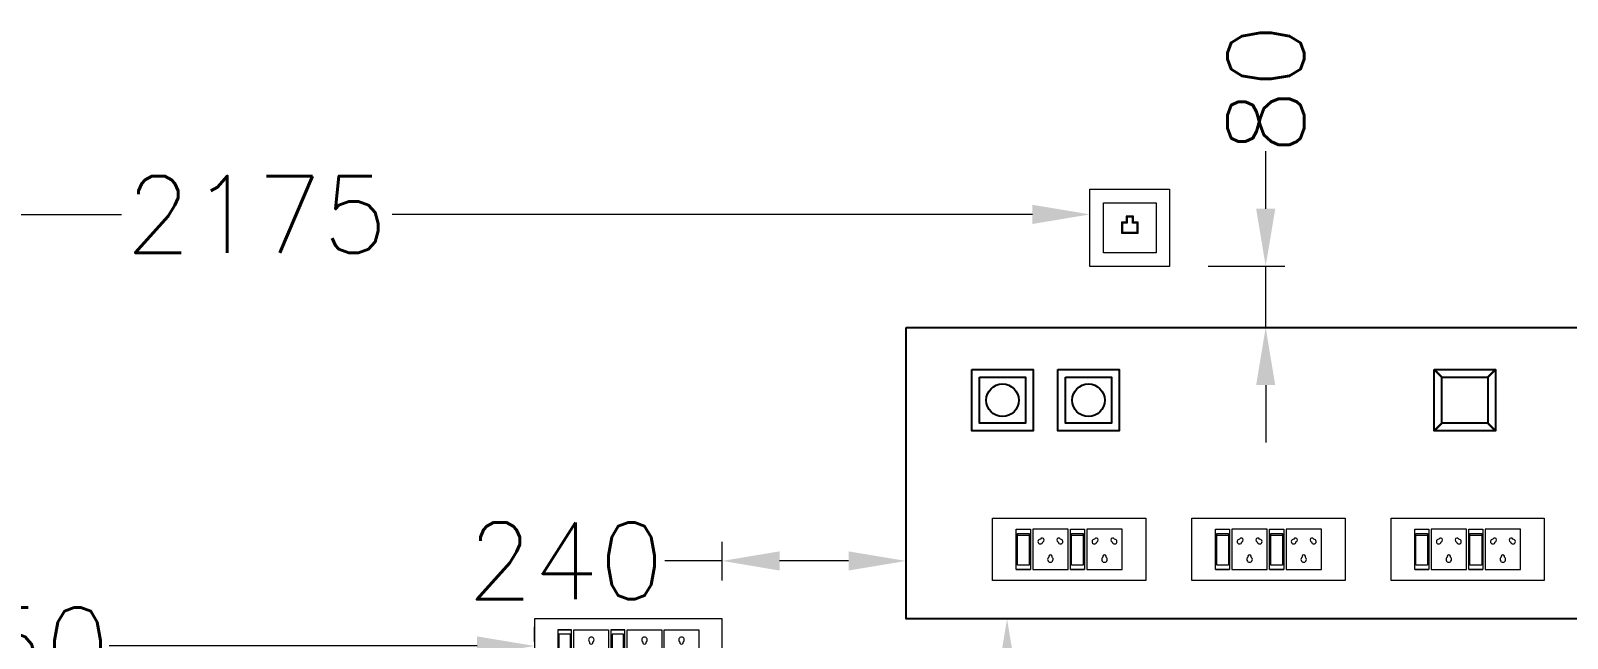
# Model space of a CAD drawing. Header units: millimetres. Extents: x 3552052 to 4144896, y -707811 to -630695.
# Drawn here: x 3660514 to 3662520, y -694584 to -693792 of the extents above; entities that cross this region are included whole.
import ezdxf

# ---------------------------------------------------------------- set-up
doc = ezdxf.new("R2010")
doc.units = ezdxf.units.MM
doc.header["$LTSCALE"] = 6
doc.header["$MEASUREMENT"] = 0
doc.layers.get('Defpoints').update_dxf_attribs({"linetype": 'CONTINUOUS', "lineweight": 0})
for name, color, linetype, lineweight in [('ELE-2NOS OF 6-16 RAW POWER SOCKET', 1, 'CONTINUOUS', 0), ('ELE-3NOS 6-16A POWER SOCKET', 5, 'CONTINUOUS', 0), ('ELE-4M UPS P.SB', 3, 'CONTINUOUS', 0), ('ELE. 2N0S OF 6-16 UPS SOCKETS', 191, 'CONTINUOUS', 0), ('ELE.LAN POINT', 3, 'CONTINUOUS', 0)]:
    doc.layers.add(name, color=color, linetype=linetype, lineweight=lineweight)
doc.styles.add('ROMANS', font='romans.shx')
doc.dimstyles.new('AEPL1', dxfattribs={"dimtxt": 100, "dimasz": 75, "dimexe": 25, "dimexo": 50, "dimtad": 0, "dimdec": 0, "dimtxsty": 'ROMANS', "dimcen": 2.5, "dimclrd": 7, "dimclre": 7, "dimclrt": 7, "dimadec": 0, "dimazin": 0, "dimtfac": 1, "dimtdec": 0, "dimtmove": 0, "dimatfit": 3, "dimfxl": 1, "dimlwd": 0, "dimlwe": 0, "dimarcsym": 0})

# ---------------------------------------------------------------- blocks, each defined once
blk = doc.blocks.new('543WYH')
at = {"layer": 'ELE-2NOS OF 6-16 RAW POWER SOCKET', "color": 30, "linetype": 'ByBlock', "lineweight": 0}
for p, q in [((-123.5, -57), (-123.5, -90.8)), ((-26.5, -57), (-123.5, -57)), ((-26.5, -57), (-123.5, -57)), ((-113, -59.8), (-113, -88)), ((-37, -59.8), (-113, -59.8)), ((-109.6, -59.8), (-109.6, -88)), ((-37, -88), (-37, -59.8)), ((-26.5, -57), (-26.5, -90.8)), ((-26.5, -90.8), (-26.5, -57)), ((-123.5, -90.8), (-26.5, -90.8)), ((-123.5, -96.4), (-26.5, -96.4)), ((-123.5, -181.4), (-123.5, -96.4)), ((-113, -88), (-37, -88)), ((-26.5, -96.4), (-26.5, -181.4)), ((-26.5, -181.4), (-123.5, -181.4)), ((-123.5, -187.1), (-123.5, -220.9)), ((-26.5, -187.1), (-123.5, -187.1)), ((-26.5, -187.1), (-123.5, -187.1)), ((-26.5, -187.1), (-26.5, -220.9)), ((-26.5, -220.9), (-26.5, -187.1)), ((-123.5, -220.9), (-26.5, -220.9)), ((-113, -189.9), (-113, -218)), ((-37, -189.9), (-113, -189.9)), ((-113, -218), (-37, -218)), ((-109.6, -189.9), (-109.6, -218)), ((-37, -218), (-37, -189.9)), ((-123.5, -311.5), (-123.5, -226.5)), ((-123.5, -226.5), (-26.5, -226.5)), ((-26.5, -226.5), (-26.5, -311.5)), ((-26.5, -311.5), (-123.5, -311.5)), ((-123.5, -402.2), (-123.5, -317.1)), ((-123.5, -317.1), (-26.5, -317.1)), ((-26.5, -317.1), (-26.5, -402.2)), ((-26.5, -402.2), (-123.5, -402.2))]:
    blk.add_line(p, q, dxfattribs=at)
blk.add_lwpolyline([(-150, 0), (-150, -459.1), (0, -459.1), (0, 0)], close=True, dxfattribs=at)
for centre, radius, start, end in [((-93.9, -114.7), 5.7, 275.2689, 182.51), ((-97.9, -119.2), 4.6, 112.6838, 345.0951), ((-57.7, -138.9), 4.22, 71.4031, 288.5969), ((-51, -138.9), 6.62, 217.1584, 142.8416), ((-97.9, -158.6), 4.6, 14.9049, 247.3162), ((-93.9, -163.1), 5.7, 177.49, 84.7311), ((-97.9, -249.3), 4.6, 112.6838, 345.0951), ((-93.9, -244.8), 5.7, 275.2689, 182.51), ((-51, -269), 6.62, 217.1584, 142.8416), ((-97.9, -288.7), 4.6, 14.9049, 247.3162), ((-93.9, -293.2), 5.7, 177.49, 84.7311), ((-57.7, -269), 4.22, 71.4031, 288.5969), ((-97.9, -339.9), 4.6, 112.6838, 345.0951), ((-93.9, -335.4), 5.7, 275.2689, 182.51), ((-97.9, -379.4), 4.6, 14.9049, 247.3162), ((-57.7, -359.7), 4.22, 71.4031, 288.5969), ((-51, -359.7), 6.62, 217.1584, 142.8416), ((-93.9, -383.9), 5.7, 177.49, 84.7311)]:
    blk.add_arc(centre, radius, start, end, dxfattribs=at)
blk = doc.blocks.new('5Y3AQY')
at = {"layer": 'ELE. 2N0S OF 6-16 UPS SOCKETS', "color": 72, "lineweight": 0}
for p, q in [((-311.5, -26.5), (-277.7, -26.5)), ((-311.5, -123.5), (-311.5, -26.5)), ((-311.5, -123.5), (-311.5, -26.5)), ((-277.7, -26.5), (-277.7, -123.5)), ((-272.1, -26.5), (-272.1, -123.5)), ((-187.1, -26.5), (-272.1, -26.5)), ((-187.1, -123.5), (-187.1, -26.5)), ((-181.4, -26.5), (-147.6, -26.5)), ((-181.4, -123.5), (-181.4, -26.5)), ((-181.4, -123.5), (-181.4, -26.5)), ((-147.6, -26.5), (-147.6, -123.5)), ((-57, -26.5), (-142, -26.5)), ((-142, -26.5), (-142, -123.5)), ((-57, -123.5), (-57, -26.5)), ((-308.7, -37), (-280.5, -37)), ((-308.7, -113), (-308.7, -37)), ((-308.7, -40.4), (-280.5, -40.4)), ((-280.5, -37), (-280.5, -113)), ((-178.6, -37), (-150.4, -37)), ((-178.6, -113), (-178.6, -37)), ((-178.6, -40.4), (-150.4, -40.4)), ((-150.4, -37), (-150.4, -113)), ((-311.5, -123.5), (-277.7, -123.5)), ((-277.7, -123.5), (-311.5, -123.5)), ((-280.5, -113), (-308.7, -113)), ((-272.1, -123.5), (-187.1, -123.5)), ((-181.4, -123.5), (-147.6, -123.5)), ((-147.6, -123.5), (-181.4, -123.5)), ((-150.4, -113), (-178.6, -113)), ((-142, -123.5), (-57, -123.5))]:
    blk.add_line(p, q, dxfattribs=at)
blk.add_lwpolyline([(-368.5, 0), (0, 0), (0, -150), (-368.5, -150)], close=True, dxfattribs=at)
for centre, radius, start, end in [((-253.8, -56.1), 5.7, 87.49, 354.7311), ((-249.3, -52.1), 4.6, 284.9049, 157.3162), ((-209.8, -52.1), 4.6, 22.6838, 255.0951), ((-205.3, -56.1), 5.7, 185.2689, 92.51), ((-123.7, -56.1), 5.7, 87.49, 354.7311), ((-119.2, -52.1), 4.6, 284.9049, 157.3162), ((-79.7, -52.1), 4.6, 22.6838, 255.0951), ((-75.2, -56.1), 5.7, 185.2689, 92.51), ((-229.6, -99), 6.62, 127.1584, 52.8416), ((-229.6, -92.3), 4.22, 341.4031, 198.5969), ((-99.5, -99), 6.62, 127.1584, 52.8416), ((-99.5, -92.3), 4.22, 341.4031, 198.5969)]:
    blk.add_arc(centre, radius, start, end, dxfattribs=at)
blk = doc.blocks.new('Voice')
at = {"layer": 'ELE.LAN POINT', "color": 6}
for points in [[(0, -31.8), (127.9, -31.8), (127.9, 92), (0, 92)], [(21.9, -10), (106, -10), (106, 70.1), (21.9, 70.1)], [(77.3, 21.4), (69.7, 21.4), (69.7, 11.7), (58.1, 11.7), (58.1, 21.4), (50.6, 21.4), (50.6, 38.7), (77.3, 38.7)], [(75.9, 22.8), (68.4, 22.8), (68.4, 13), (59.5, 13), (59.5, 22.8), (52, 22.8), (52, 37.4), (75.9, 37.4)]]:
    blk.add_lwpolyline(points, close=True, dxfattribs=at)
blk = doc.blocks.new('*D153')
at = {"layer": 'Defpoints', "color": 0, "transparency": 16777216}
for p in [(3659721.9, -694594.1), (3659721.9, -694638.9), (3661171.9, -694638.9)]:
    blk.add_point(p, dxfattribs=at)
at = {"layer": 'ELE-4M UPS P.SB', "color": 7, "lineweight": 0, "transparency": 16777216}
for p, q in [((3659721.9, -694588.9), (3659721.9, -694569.1)), ((3661171.9, -694588.9), (3661171.9, -694569.1)), ((3659796.9, -694594.1), (3660277.3, -694594.1)), ((3661096.9, -694594.1), (3660616.6, -694594.1))]:
    blk.add_line(p, q, dxfattribs=at)
at = {"layer": 'ELE-4M UPS P.SB', "color": 7, "transparency": 16777216}
for points in [[(3659796.9, -694581.6), (3659796.9, -694606.6), (3659721.9, -694594.1)], [(3661096.9, -694581.6), (3661096.9, -694606.6), (3661171.9, -694594.1)]]:
    blk.add_solid(points, dxfattribs=at)
at = {"layer": 'ELE-4M UPS P.SB', "color": 7, "lineweight": -3, "transparency": 16777216, "insert": (3660446.9, -694594.1), "char_height": 100, "attachment_point": 5, "style": 'ROMANS'}
blk.add_mtext('1450', dxfattribs=at)
blk = doc.blocks.new('*D155')
at = {"layer": 'Defpoints', "color": 0, "transparency": 16777216}
for p in [(3661656.8, -694558.9), (3661656.8, -695628.9), (3661788.6, -695628.9)]:
    blk.add_point(p, dxfattribs=at)
at = {"layer": 'ELE-4M UPS P.SB', "color": 7, "lineweight": 0, "transparency": 16777216}
for p, q in [((3661706.8, -694558.9), (3661813.6, -694558.9)), ((3661788.6, -694633.9), (3661788.6, -694924.3)), ((3661788.6, -695553.9), (3661788.6, -695263.6)), ((3661706.8, -695628.9), (3661813.6, -695628.9))]:
    blk.add_line(p, q, dxfattribs=at)
at = {"layer": 'ELE-4M UPS P.SB', "color": 7, "transparency": 16777216}
for points in [[(3661776.1, -694633.9), (3661801.1, -694633.9), (3661788.6, -694558.9)], [(3661776.1, -695553.9), (3661801.1, -695553.9), (3661788.6, -695628.9)]]:
    blk.add_solid(points, dxfattribs=at)
at = {"layer": 'ELE-4M UPS P.SB', "color": 7, "lineweight": -3, "transparency": 16777216, "insert": (3661788.6, -695093.9), "char_height": 100, "attachment_point": 5, "rotation": 90, "style": 'ROMANS'}
blk.add_mtext('1070', dxfattribs=at)
blk = doc.blocks.new('*D156')
at = {"layer": 'Defpoints', "color": 0, "transparency": 16777216}
for p in [(3661656.8, -694483.2), (3661416.8, -694558.9), (3661656.8, -694558.9)]:
    blk.add_point(p, dxfattribs=at)
at = {"layer": 'ELE-4M UPS P.SB', "color": 7, "lineweight": 0, "transparency": 16777216}
for p, q in [((3661416.8, -694508.9), (3661416.8, -694458.2)), ((3661656.8, -694508.9), (3661656.8, -694458.2)), ((3661416.8, -694483.2), (3661341.8, -694483.2)), ((3661581.8, -694483.2), (3661491.8, -694483.2))]:
    blk.add_line(p, q, dxfattribs=at)
at = {"layer": 'ELE-4M UPS P.SB', "color": 7, "transparency": 16777216}
for points in [[(3661491.8, -694470.7), (3661491.8, -694495.7), (3661416.8, -694483.2)], [(3661581.8, -694470.7), (3661581.8, -694495.7), (3661656.8, -694483.2)]]:
    blk.add_solid(points, dxfattribs=at)
at = {"layer": 'ELE-4M UPS P.SB', "color": 7, "lineweight": -3, "transparency": 16777216, "insert": (3661212.6, -694483.2), "char_height": 100, "attachment_point": 5, "style": 'ROMANS'}
blk.add_mtext('240', dxfattribs=at)
blk = doc.blocks.new('*D157')
at = {"layer": 'Defpoints', "color": 0, "transparency": 16777216}
for p in [(3659721.9, -694031.2), (3659721.9, -694098.9), (3661896.8, -694098.9)]:
    blk.add_point(p, dxfattribs=at)
at = {"layer": 'ELE-4M UPS P.SB', "color": 7, "lineweight": 0, "transparency": 16777216}
for p, q in [((3659721.9, -694048.9), (3659721.9, -694006.2)), ((3661896.8, -694048.9), (3661896.8, -694006.2)), ((3659796.9, -694031.2), (3660632.6, -694031.2)), ((3661821.8, -694031.2), (3660986.2, -694031.2))]:
    blk.add_line(p, q, dxfattribs=at)
at = {"layer": 'ELE-4M UPS P.SB', "color": 7, "transparency": 16777216}
for points in [[(3659796.9, -694018.7), (3659796.9, -694043.7), (3659721.9, -694031.2)], [(3661821.8, -694018.7), (3661821.8, -694043.7), (3661896.8, -694031.2)]]:
    blk.add_solid(points, dxfattribs=at)
at = {"layer": 'ELE-4M UPS P.SB', "color": 7, "lineweight": -3, "transparency": 16777216, "insert": (3660809.4, -694031.2), "char_height": 100, "attachment_point": 5, "style": 'ROMANS'}
blk.add_mtext('2175', dxfattribs=at)
blk = doc.blocks.new('*D159')
at = {"layer": 'Defpoints', "color": 0, "transparency": 16777216}
for p in [(3662000.9, -694098.9), (3662126.2, -694098.9), (3662027.6, -694178.9)]:
    blk.add_point(p, dxfattribs=at)
at = {"layer": 'ELE-4M UPS P.SB', "color": 7, "lineweight": 0, "transparency": 16777216}
for p, q in [((3662126.2, -694023.9), (3662126.2, -693948.9)), ((3662050.9, -694098.9), (3662151.2, -694098.9)), ((3662126.2, -694178.9), (3662126.2, -694098.9)), ((3662077.6, -694178.9), (3662151.2, -694178.9)), ((3662126.2, -694253.9), (3662126.2, -694328.9))]:
    blk.add_line(p, q, dxfattribs=at)
at = {"layer": 'ELE-4M UPS P.SB', "color": 7, "transparency": 16777216}
for points in [[(3662113.7, -694023.9), (3662138.7, -694023.9), (3662126.2, -694098.9)], [(3662113.7, -694253.9), (3662138.7, -694253.9), (3662126.2, -694178.9)]]:
    blk.add_solid(points, dxfattribs=at)
at = {"layer": 'ELE-4M UPS P.SB', "color": 7, "lineweight": -3, "transparency": 16777216, "insert": (3662126.2, -693867.4), "char_height": 100, "attachment_point": 5, "rotation": 90, "style": 'ROMANS'}
blk.add_mtext('80', dxfattribs=at)

msp = doc.modelspace()

# ---------------------------------------------------------------- linework, layer by layer
at = {"layer": 'ELE-4M UPS P.SB', "color": 7, "lineweight": 30}
for p, q in [((3662356.1, -694243.6), (3662346.1, -694233.6)), ((3662416.1, -694243.6), (3662426.1, -694233.6)), ((3662346.1, -694313.6), (3662356.1, -694303.6)), ((3662416.1, -694303.6), (3662426.1, -694313.6))]:
    msp.add_line(p, q, dxfattribs=at)
at = {"layer": 'ELE-4M UPS P.SB', "color": 4, "lineweight": -3}
msp.add_lwpolyline([(3661656.8, -694178.9), (3663122.4, -694178.9), (3663122.4, -694558.9), (3661656.8, -694558.9)], close=True, dxfattribs=at)
at = {"layer": 'ELE-4M UPS P.SB', "color": 0, "lineweight": -3}
for points in [[(3661742.7, -694233.6), (3661822.7, -694233.6), (3661822.7, -694313.6), (3661742.7, -694313.6)], [(3661854.9, -694233.6), (3661934.9, -694233.6), (3661934.9, -694313.6), (3661854.9, -694313.6)], [(3662346.1, -694233.6), (3662426.1, -694233.6), (3662426.1, -694313.6), (3662346.1, -694313.6)], [(3661752.7, -694243.6), (3661812.7, -694243.6), (3661812.7, -694303.6), (3661752.7, -694303.6)], [(3661864.9, -694243.6), (3661924.9, -694243.6), (3661924.9, -694303.6), (3661864.9, -694303.6)], [(3662356.1, -694243.6), (3662416.1, -694243.6), (3662416.1, -694303.6), (3662356.1, -694303.6)]]:
    msp.add_lwpolyline(points, close=True, dxfattribs=at)
for centre in [(3661782.7, -694273.6), (3661894.9, -694273.6)]:
    msp.add_circle(centre, 21.2, dxfattribs=at)

# ---------------------------------------------------------------- block references
at = {"layer": 'ELE-3NOS 6-16A POWER SOCKET', "color": 254, "lineweight": -3, "true_color": 0xdebad0, "xscale": 0.5333333333333333, "yscale": 0.5333333333333333, "zscale": 0.5333333333333333, "rotation": 90}
msp.add_blockref('543WYH', (3661171.9, -694558.9), dxfattribs=at)
at = {"layer": 'ELE. 2N0S OF 6-16 UPS SOCKETS', "color": 3, "lineweight": -3, "xscale": 0.5427728613564214, "yscale": 0.5427728613564214, "zscale": 0.5427728613564214}
for p in [(3661969.8, -694427.5), (3662229.8, -694427.5), (3662489.8, -694427.5)]:
    msp.add_blockref('5Y3AQY', p, dxfattribs=at)
at = {"layer": 'ELE.LAN POINT', "color": 7, "lineweight": 30, "xscale": -0.8135966191344682, "yscale": 0.8135966191344682, "zscale": 0.8135966191344682, "rotation": 180}
msp.add_blockref('Voice', (3661896.8, -694024.1), dxfattribs=at)

# ---------------------------------------------------------------- dimensions: what is measured, and where the dimension line sits
at = {"layer": 'ELE-4M UPS P.SB', "color": 0, "lineweight": -3}
for base, p1, p2, picture, middle in [((3662126.2, -694098.9), (3662027.6, -694178.9), (3662000.9, -694098.9), '*D159', (3662126.2, -693867.4)), ((3661788.6, -695628.9), (3661656.8, -694558.9), (3661656.8, -695628.9), '*D155', (3661788.6, -695093.9))]:
    dim = msp.add_linear_dim(base=base, p1=p1, p2=p2, angle=90, dimstyle='AEPL1', dxfattribs=at)
    dim.commit()
    dim.dimension.update_dxf_attribs({"geometry": picture, "text_midpoint": middle})
for base, p1, p2, picture, middle in [((3659721.9, -694031.2), (3661896.8, -694098.9), (3659721.9, -694098.9), '*D157', (3660809.4, -694031.2)), ((3659721.9, -694594.1), (3661171.9, -694638.9), (3659721.9, -694638.9), '*D153', (3660446.9, -694594.1))]:
    dim = msp.add_linear_dim(base=base, p1=p1, p2=p2, dimstyle='AEPL1', dxfattribs=at)
    dim.commit()
    dim.dimension.update_dxf_attribs({"geometry": picture, "text_midpoint": middle})
dim = msp.add_linear_dim(base=(3661656.8, -694483.2), p1=(3661416.8, -694558.9), p2=(3661656.8, -694558.9), dimstyle='AEPL1', dxfattribs=at)
dim.commit()
dim.dimension.update_dxf_attribs({"geometry": '*D156', "text_midpoint": (3661212.6, -694483.2), "dimtype": 160})

doc.saveas('drawing.dxf')
